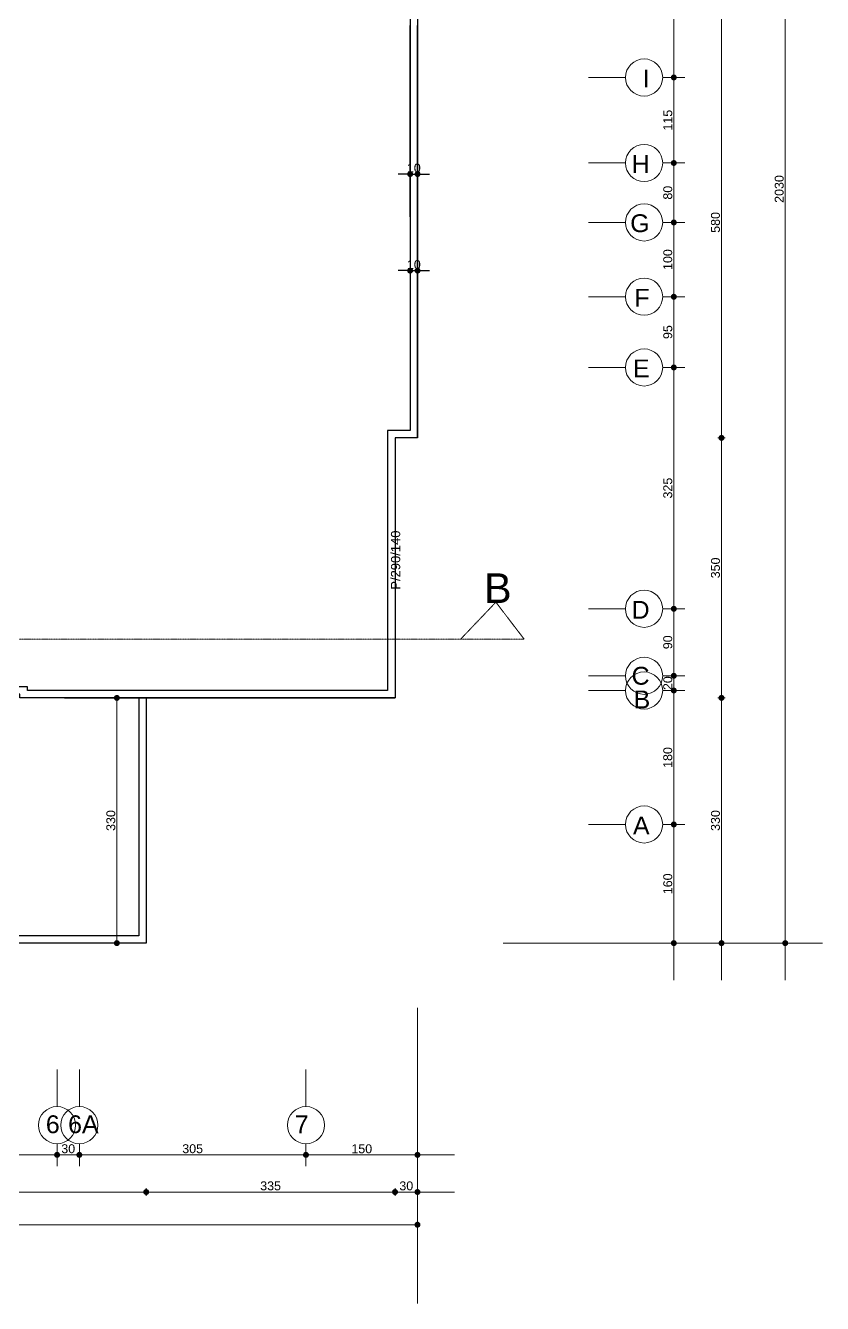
# Model space of a CAD drawing. Header units: millimetres. Extents: x 38129 to 72024, y -56282 to 16512.
# Drawn here: x 61315 to 62387, y -45595 to -43875 of the extents above; entities that cross this region are included whole.
import ezdxf

# ---------------------------------------------------------------- set-up
doc = ezdxf.new("R2010")
doc.units = ezdxf.units.MM
doc.linetypes.add('HIDDEN', pattern=[0.375, 0.25, -0.125])
doc.layers.add('balkon', color=171, linetype='Continuous')
doc.layers.add('tefriş', color=42, linetype='Continuous')
for name, color, linetype, lineweight in [('DIŞÖLÇÜ', 37, 'Continuous', 0), ('DUVAR', 255, 'Continuous', 30), ('pencere+KAPI', 1, 'Continuous', 0), ('ölçü İÇ', 31, 'Continuous', 0)]:
    doc.layers.add(name, color=color, linetype=linetype, lineweight=lineweight)
doc.styles.add('icdisolcu_yazi', font='arial.ttf')
doc.styles.get("Standard").update_dxf_attribs({"font": 'arial.ttf'})
doc.styles.add('style1', font='arial.ttf')
doc.dimstyles.new('İç Ölçü', dxfattribs={"dimtxt": 12, "dimasz": 8, "dimexe": 5, "dimexo": 0, "dimgap": 2, "dimtad": 1, "dimdec": 0, "dimzin": 12, "dimdsep": 46, "dimtxsty": 'icdisolcu_yazi', "dimblk": 'DOT', "dimcen": 8, "dimdle": 5, "dimclrd": 256, "dimclre": 256, "dimclrt": 7, "dimadec": 0, "dimazin": 3, "dimtfac": 1, "dimtdec": 0, "dimtix": 1, "dimtmove": 2, "dimatfit": 3, "dimldrblk": 'DOT', "dimfxl": 0, "dimtolj": 1, "dimtzin": 0, "dimlwd": -1, "dimlwe": -1, "dimarcsym": 0})

# ---------------------------------------------------------------- blocks, each defined once
blk = doc.blocks.new('_Dot')
at = {"color": 0, "lineweight": -2}
blk.add_line((-0.5, 0), (-1, 0), dxfattribs=at)
at = {"color": 0, "lineweight": 30, "const_width": 0.5}
blk.add_lwpolyline([(-0.25, 0, 1), (0.25, 0, 1)], format="xyb", close=True, dxfattribs=at)
blk = doc.blocks.new('*D2598')
at = {"layer": 'Defpoints', "color": 0, "transparency": 16777216}
for p in [(62187.3, -44950.7), (62187.3, -44950.7), (62187.3, -45110.4)]:
    blk.add_point(p, dxfattribs=at)
at = {"layer": 'DIŞÖLÇÜ', "transparency": 16777216}
for p, q in [((62187.3, -44950.7), (62192.3, -44950.7)), ((62187.3, -45110.4), (62192.3, -45110.4))]:
    blk.add_line(p, q, dxfattribs=at)
at = {"layer": 'DIŞÖLÇÜ', "linetype": 'Continuous', "transparency": 16777216}
blk.add_line((62187.3, -45102.4), (62187.3, -44958.7), dxfattribs=at)
at = {"layer": 'DIŞÖLÇÜ', "transparency": 16777216, "xscale": 8, "yscale": 8, "zscale": 8}
for p, rotation in [((62187.3, -44950.7), 90), ((62187.3, -45110.4), 270)]:
    blk.add_blockref('_Dot', p, dxfattribs=dict(at, rotation=rotation))
at = {"layer": 'DIŞÖLÇÜ', "color": 7, "transparency": 16777216, "insert": (62179.2, -45030.6), "char_height": 12, "attachment_point": 5, "rotation": 90, "style": 'icdisolcu_yazi'}
blk.add_mtext('\\A1;160', dxfattribs=at)
blk = doc.blocks.new('*D2599')
at = {"layer": 'Defpoints', "color": 0, "transparency": 16777216}
for p in [(62187.3, -44770.4), (62187.3, -44770.4), (62187.3, -44950.7)]:
    blk.add_point(p, dxfattribs=at)
at = {"layer": 'DIŞÖLÇÜ', "transparency": 16777216}
for p, q in [((62187.3, -44770.4), (62192.3, -44770.4)), ((62187.3, -44950.7), (62192.3, -44950.7))]:
    blk.add_line(p, q, dxfattribs=at)
at = {"layer": 'DIŞÖLÇÜ', "linetype": 'Continuous', "transparency": 16777216}
blk.add_line((62187.3, -44942.7), (62187.3, -44778.4), dxfattribs=at)
at = {"layer": 'DIŞÖLÇÜ', "transparency": 16777216, "xscale": 8, "yscale": 8, "zscale": 8}
for p, rotation in [((62187.3, -44770.4), 90), ((62187.3, -44950.7), 270)]:
    blk.add_blockref('_Dot', p, dxfattribs=dict(at, rotation=rotation))
at = {"layer": 'DIŞÖLÇÜ', "color": 7, "transparency": 16777216, "insert": (62179.2, -44860.6), "char_height": 12, "attachment_point": 5, "rotation": 90, "style": 'icdisolcu_yazi'}
blk.add_mtext('\\A1;180', dxfattribs=at)
blk = doc.blocks.new('*D2600')
at = {"layer": 'Defpoints', "color": 0, "transparency": 16777216}
for p in [(62187.3, -44660.4), (62187.3, -44660.4), (62187.3, -44750.6)]:
    blk.add_point(p, dxfattribs=at)
at = {"layer": 'DIŞÖLÇÜ', "transparency": 16777216}
for p, q in [((62187.3, -44660.4), (62192.3, -44660.4)), ((62187.3, -44750.6), (62192.3, -44750.6))]:
    blk.add_line(p, q, dxfattribs=at)
at = {"layer": 'DIŞÖLÇÜ', "linetype": 'Continuous', "transparency": 16777216}
blk.add_line((62187.3, -44742.6), (62187.3, -44668.4), dxfattribs=at)
at = {"layer": 'DIŞÖLÇÜ', "transparency": 16777216, "xscale": 8, "yscale": 8, "zscale": 8}
for p, rotation in [((62187.3, -44660.4), 90), ((62187.3, -44750.6), 270)]:
    blk.add_blockref('_Dot', p, dxfattribs=dict(at, rotation=rotation))
at = {"layer": 'DIŞÖLÇÜ', "color": 7, "transparency": 16777216, "insert": (62179.2, -44705.5), "char_height": 12, "attachment_point": 5, "rotation": 90, "style": 'icdisolcu_yazi'}
blk.add_mtext('\\A1;90', dxfattribs=at)
blk = doc.blocks.new('*D2601')
at = {"layer": 'Defpoints', "color": 0, "transparency": 16777216}
for p in [(62187.3, -44335.6), (62187.3, -44335.6), (62187.3, -44660.4)]:
    blk.add_point(p, dxfattribs=at)
at = {"layer": 'DIŞÖLÇÜ', "transparency": 16777216}
for p, q in [((62187.3, -44335.6), (62192.3, -44335.6)), ((62187.3, -44660.4), (62192.3, -44660.4))]:
    blk.add_line(p, q, dxfattribs=at)
at = {"layer": 'DIŞÖLÇÜ', "linetype": 'Continuous', "transparency": 16777216}
blk.add_line((62187.3, -44652.4), (62187.3, -44343.6), dxfattribs=at)
at = {"layer": 'DIŞÖLÇÜ', "transparency": 16777216, "xscale": 8, "yscale": 8, "zscale": 8}
for p, rotation in [((62187.3, -44335.6), 90), ((62187.3, -44660.4), 270)]:
    blk.add_blockref('_Dot', p, dxfattribs=dict(at, rotation=rotation))
at = {"layer": 'DIŞÖLÇÜ', "color": 7, "transparency": 16777216, "insert": (62179.2, -44498), "char_height": 12, "attachment_point": 5, "rotation": 90, "style": 'icdisolcu_yazi'}
blk.add_mtext('\\A1;325', dxfattribs=at)
blk = doc.blocks.new('*D2602')
at = {"layer": 'Defpoints', "color": 0, "transparency": 16777216}
for p in [(62187.3, -44240.4), (62187.3, -44240.4), (62187.3, -44335.6)]:
    blk.add_point(p, dxfattribs=at)
at = {"layer": 'DIŞÖLÇÜ', "transparency": 16777216}
for p, q in [((62187.3, -44240.4), (62192.3, -44240.4)), ((62187.3, -44335.6), (62192.3, -44335.6))]:
    blk.add_line(p, q, dxfattribs=at)
at = {"layer": 'DIŞÖLÇÜ', "linetype": 'Continuous', "transparency": 16777216}
blk.add_line((62187.3, -44327.6), (62187.3, -44248.4), dxfattribs=at)
at = {"layer": 'DIŞÖLÇÜ', "transparency": 16777216, "xscale": 8, "yscale": 8, "zscale": 8}
for p, rotation in [((62187.3, -44240.4), 90), ((62187.3, -44335.6), 270)]:
    blk.add_blockref('_Dot', p, dxfattribs=dict(at, rotation=rotation))
at = {"layer": 'DIŞÖLÇÜ', "color": 7, "transparency": 16777216, "insert": (62179.2, -44288), "char_height": 12, "attachment_point": 5, "rotation": 90, "style": 'icdisolcu_yazi'}
blk.add_mtext('\\A1;95', dxfattribs=at)
blk = doc.blocks.new('*D2603')
at = {"layer": 'Defpoints', "color": 0, "transparency": 16777216}
for p in [(62187.3, -44140.4), (62187.3, -44140.4), (62187.3, -44240.4)]:
    blk.add_point(p, dxfattribs=at)
at = {"layer": 'DIŞÖLÇÜ', "transparency": 16777216}
for p, q in [((62187.3, -44140.4), (62192.3, -44140.4)), ((62187.3, -44240.4), (62192.3, -44240.4))]:
    blk.add_line(p, q, dxfattribs=at)
at = {"layer": 'DIŞÖLÇÜ', "linetype": 'Continuous', "transparency": 16777216}
blk.add_line((62187.3, -44232.4), (62187.3, -44148.4), dxfattribs=at)
at = {"layer": 'DIŞÖLÇÜ', "transparency": 16777216, "xscale": 8, "yscale": 8, "zscale": 8}
for p, rotation in [((62187.3, -44140.4), 90), ((62187.3, -44240.4), 270)]:
    blk.add_blockref('_Dot', p, dxfattribs=dict(at, rotation=rotation))
at = {"layer": 'DIŞÖLÇÜ', "color": 7, "transparency": 16777216, "insert": (62179.2, -44190.4), "char_height": 12, "attachment_point": 5, "rotation": 90, "style": 'icdisolcu_yazi'}
blk.add_mtext('\\A1;100', dxfattribs=at)
blk = doc.blocks.new('*D2604')
at = {"layer": 'Defpoints', "color": 0, "transparency": 16777216}
for p in [(62187.3, -44060.4), (62187.3, -44060.4), (62187.3, -44140.4)]:
    blk.add_point(p, dxfattribs=at)
at = {"layer": 'DIŞÖLÇÜ', "transparency": 16777216}
for p, q in [((62187.3, -44060.4), (62192.3, -44060.4)), ((62187.3, -44140.4), (62192.3, -44140.4))]:
    blk.add_line(p, q, dxfattribs=at)
at = {"layer": 'DIŞÖLÇÜ', "linetype": 'Continuous', "transparency": 16777216}
blk.add_line((62187.3, -44132.4), (62187.3, -44068.4), dxfattribs=at)
at = {"layer": 'DIŞÖLÇÜ', "transparency": 16777216, "xscale": 8, "yscale": 8, "zscale": 8}
for p, rotation in [((62187.3, -44060.4), 90), ((62187.3, -44140.4), 270)]:
    blk.add_blockref('_Dot', p, dxfattribs=dict(at, rotation=rotation))
at = {"layer": 'DIŞÖLÇÜ', "color": 7, "transparency": 16777216, "insert": (62179.2, -44100.4), "char_height": 12, "attachment_point": 5, "rotation": 90, "style": 'icdisolcu_yazi'}
blk.add_mtext('\\A1;80', dxfattribs=at)
blk = doc.blocks.new('*D2605')
at = {"layer": 'Defpoints', "color": 0, "transparency": 16777216}
for p in [(62187.3, -43945.3), (62187.3, -43945.3), (62187.3, -44060.4)]:
    blk.add_point(p, dxfattribs=at)
at = {"layer": 'DIŞÖLÇÜ', "transparency": 16777216}
for p, q in [((62187.3, -43945.3), (62192.3, -43945.3)), ((62187.3, -44060.4), (62192.3, -44060.4))]:
    blk.add_line(p, q, dxfattribs=at)
at = {"layer": 'DIŞÖLÇÜ', "linetype": 'Continuous', "transparency": 16777216}
blk.add_line((62187.3, -44052.4), (62187.3, -43953.3), dxfattribs=at)
at = {"layer": 'DIŞÖLÇÜ', "transparency": 16777216, "xscale": 8, "yscale": 8, "zscale": 8}
for p, rotation in [((62187.3, -43945.3), 90), ((62187.3, -44060.4), 270)]:
    blk.add_blockref('_Dot', p, dxfattribs=dict(at, rotation=rotation))
at = {"layer": 'DIŞÖLÇÜ', "color": 7, "transparency": 16777216, "insert": (62179.2, -44002.8), "char_height": 12, "attachment_point": 5, "rotation": 90, "style": 'icdisolcu_yazi'}
blk.add_mtext('\\A1;115', dxfattribs=at)
blk = doc.blocks.new('*D2606')
at = {"layer": 'Defpoints', "color": 0, "transparency": 16777216}
for p in [(62187.3, -43620.4), (62187.3, -43620.4), (62187.3, -43945.3)]:
    blk.add_point(p, dxfattribs=at)
at = {"layer": 'DIŞÖLÇÜ', "transparency": 16777216}
for p, q in [((62187.3, -43620.4), (62192.3, -43620.4)), ((62187.3, -43945.3), (62192.3, -43945.3))]:
    blk.add_line(p, q, dxfattribs=at)
at = {"layer": 'DIŞÖLÇÜ', "linetype": 'Continuous', "transparency": 16777216}
blk.add_line((62187.3, -43937.3), (62187.3, -43628.4), dxfattribs=at)
at = {"layer": 'DIŞÖLÇÜ', "transparency": 16777216, "xscale": 8, "yscale": 8, "zscale": 8}
for p, rotation in [((62187.3, -43620.4), 90), ((62187.3, -43945.3), 270)]:
    blk.add_blockref('_Dot', p, dxfattribs=dict(at, rotation=rotation))
at = {"layer": 'DIŞÖLÇÜ', "color": 7, "transparency": 16777216, "insert": (62179.2, -43782.8), "char_height": 12, "attachment_point": 5, "rotation": 90, "style": 'icdisolcu_yazi'}
blk.add_mtext('\\A1;325', dxfattribs=at)
blk = doc.blocks.new('*D2611')
at = {"layer": 'Defpoints', "color": 0, "transparency": 16777216}
for p in [(62187.3, -44750.6), (62187.3, -44770.4), (62187.3, -44770.4)]:
    blk.add_point(p, dxfattribs=at)
at = {"layer": 'DIŞÖLÇÜ', "linetype": 'Continuous', "transparency": 16777216}
for p, q in [((62187.3, -44742.6), (62187.3, -44734.6)), ((62187.3, -44750.6), (62187.3, -44770.4)), ((62187.3, -44778.4), (62187.3, -44786.4))]:
    blk.add_line(p, q, dxfattribs=at)
at = {"layer": 'DIŞÖLÇÜ', "transparency": 16777216}
for p, q in [((62187.3, -44750.6), (62192.3, -44750.6)), ((62187.3, -44770.4), (62192.3, -44770.4))]:
    blk.add_line(p, q, dxfattribs=at)
at = {"layer": 'DIŞÖLÇÜ', "transparency": 16777216, "xscale": 8, "yscale": 8, "zscale": 8}
for p, rotation in [((62187.3, -44750.6), 270), ((62187.3, -44770.4), 90)]:
    blk.add_blockref('_Dot', p, dxfattribs=dict(at, rotation=rotation))
at = {"layer": 'DIŞÖLÇÜ', "color": 7, "transparency": 16777216, "insert": (62179.2, -44760.5), "char_height": 12, "attachment_point": 5, "rotation": 90, "style": 'icdisolcu_yazi'}
blk.add_mtext('\\A1;20', dxfattribs=at)
blk = doc.blocks.new('*D2618')
at = {"layer": 'Defpoints', "color": 0, "transparency": 16777216}
for p in [(60972.4, -45395.4), (61357.2, -45395.4), (61357.2, -45395.4)]:
    blk.add_point(p, dxfattribs=at)
at = {"layer": 'DIŞÖLÇÜ', "transparency": 16777216}
for p, q in [((60972.4, -45395.4), (60972.4, -45390.4)), ((61357.2, -45395.4), (61357.2, -45390.4))]:
    blk.add_line(p, q, dxfattribs=at)
at = {"layer": 'DIŞÖLÇÜ', "linetype": 'Continuous', "transparency": 16777216}
blk.add_line((60980.4, -45395.4), (61349.2, -45395.4), dxfattribs=at)
at = {"layer": 'DIŞÖLÇÜ', "transparency": 16777216, "xscale": 8, "yscale": 8, "zscale": 8, "rotation": 180}
blk.add_blockref('_Dot', (60972.4, -45395.4), dxfattribs=at)
at = {"layer": 'DIŞÖLÇÜ', "transparency": 16777216, "xscale": 8, "yscale": 8, "zscale": 8}
blk.add_blockref('_Dot', (61357.2, -45395.4), dxfattribs=at)
at = {"layer": 'DIŞÖLÇÜ', "color": 7, "transparency": 16777216, "insert": (61164.8, -45387.2), "char_height": 12, "attachment_point": 5, "style": 'icdisolcu_yazi'}
blk.add_mtext('\\A1;385', dxfattribs=at)
blk = doc.blocks.new('*D2619')
at = {"layer": 'Defpoints', "color": 0, "transparency": 16777216}
for p in [(61387.2, -45395.4), (61692.2, -45395.4), (61692.2, -45395.4)]:
    blk.add_point(p, dxfattribs=at)
at = {"layer": 'DIŞÖLÇÜ', "transparency": 16777216}
for p, q in [((61387.2, -45395.4), (61387.2, -45390.4)), ((61692.2, -45395.4), (61692.2, -45390.4))]:
    blk.add_line(p, q, dxfattribs=at)
at = {"layer": 'DIŞÖLÇÜ', "linetype": 'Continuous', "transparency": 16777216}
blk.add_line((61395.2, -45395.4), (61684.2, -45395.4), dxfattribs=at)
at = {"layer": 'DIŞÖLÇÜ', "transparency": 16777216, "xscale": 8, "yscale": 8, "zscale": 8, "rotation": 180}
blk.add_blockref('_Dot', (61387.2, -45395.4), dxfattribs=at)
at = {"layer": 'DIŞÖLÇÜ', "transparency": 16777216, "xscale": 8, "yscale": 8, "zscale": 8}
blk.add_blockref('_Dot', (61692.2, -45395.4), dxfattribs=at)
at = {"layer": 'DIŞÖLÇÜ', "color": 7, "transparency": 16777216, "insert": (61539.7, -45387.2), "char_height": 12, "attachment_point": 5, "style": 'icdisolcu_yazi'}
blk.add_mtext('\\A1;305', dxfattribs=at)
blk = doc.blocks.new('*D2620')
at = {"layer": 'Defpoints', "color": 0, "transparency": 16777216}
for p in [(61692.2, -45395.4), (61842.3, -45395.4), (61842.3, -45395.4)]:
    blk.add_point(p, dxfattribs=at)
at = {"layer": 'DIŞÖLÇÜ', "transparency": 16777216}
for p, q in [((61692.2, -45395.4), (61692.2, -45390.4)), ((61842.3, -45395.4), (61842.3, -45390.4))]:
    blk.add_line(p, q, dxfattribs=at)
at = {"layer": 'DIŞÖLÇÜ', "linetype": 'Continuous', "transparency": 16777216}
blk.add_line((61700.2, -45395.4), (61834.3, -45395.4), dxfattribs=at)
at = {"layer": 'DIŞÖLÇÜ', "transparency": 16777216, "xscale": 8, "yscale": 8, "zscale": 8, "rotation": 180}
blk.add_blockref('_Dot', (61692.2, -45395.4), dxfattribs=at)
at = {"layer": 'DIŞÖLÇÜ', "transparency": 16777216, "xscale": 8, "yscale": 8, "zscale": 8}
blk.add_blockref('_Dot', (61842.3, -45395.4), dxfattribs=at)
at = {"layer": 'DIŞÖLÇÜ', "color": 7, "transparency": 16777216, "insert": (61767.3, -45387.3), "char_height": 12, "attachment_point": 5, "style": 'icdisolcu_yazi'}
blk.add_mtext('\\A1;150', dxfattribs=at)
blk = doc.blocks.new('*D2621')
at = {"layer": 'Defpoints', "color": 0, "transparency": 16777216}
for p in [(60187.2, -45489.4), (61842.3, -45489.4), (61842.3, -45489.4)]:
    blk.add_point(p, dxfattribs=at)
at = {"layer": 'DIŞÖLÇÜ', "transparency": 16777216}
for p, q in [((60187.2, -45489.4), (60187.2, -45484.4)), ((61842.3, -45489.4), (61842.3, -45484.4))]:
    blk.add_line(p, q, dxfattribs=at)
at = {"layer": 'DIŞÖLÇÜ', "linetype": 'Continuous', "transparency": 16777216}
blk.add_line((60195.2, -45489.4), (61834.3, -45489.4), dxfattribs=at)
at = {"layer": 'DIŞÖLÇÜ', "transparency": 16777216, "xscale": 8, "yscale": 8, "zscale": 8, "rotation": 180}
blk.add_blockref('_Dot', (60187.2, -45489.4), dxfattribs=at)
at = {"layer": 'DIŞÖLÇÜ', "transparency": 16777216, "xscale": 8, "yscale": 8, "zscale": 8}
blk.add_blockref('_Dot', (61842.3, -45489.4), dxfattribs=at)
at = {"layer": 'DIŞÖLÇÜ', "color": 7, "transparency": 16777216, "insert": (61014.7, -45481.3), "char_height": 12, "attachment_point": 5, "style": 'icdisolcu_yazi'}
blk.add_mtext('\\A1;1655', dxfattribs=at)
blk = doc.blocks.new('*D2623')
at = {"layer": 'Defpoints', "color": 0, "transparency": 16777216}
for p in [(62337.3, -43080.4), (62337.3, -43080.4), (62337.3, -45110.4)]:
    blk.add_point(p, dxfattribs=at)
at = {"layer": 'DIŞÖLÇÜ', "transparency": 16777216}
for p, q in [((62337.3, -43080.4), (62342.3, -43080.4)), ((62337.3, -45110.4), (62342.3, -45110.4))]:
    blk.add_line(p, q, dxfattribs=at)
at = {"layer": 'DIŞÖLÇÜ', "linetype": 'Continuous', "transparency": 16777216}
blk.add_line((62337.3, -45102.4), (62337.3, -43088.4), dxfattribs=at)
at = {"layer": 'DIŞÖLÇÜ', "transparency": 16777216, "xscale": 8, "yscale": 8, "zscale": 8}
for p, rotation in [((62337.3, -43080.4), 90), ((62337.3, -45110.4), 270)]:
    blk.add_blockref('_Dot', p, dxfattribs=dict(at, rotation=rotation))
at = {"layer": 'DIŞÖLÇÜ', "color": 7, "transparency": 16777216, "insert": (62329.2, -44095.4), "char_height": 12, "attachment_point": 5, "rotation": 90, "style": 'icdisolcu_yazi'}
blk.add_mtext('\\A1;2030', dxfattribs=at)
blk = doc.blocks.new('*D2632')
at = {"layer": 'Defpoints', "color": 0, "transparency": 16777216}
for p in [(61437.7, -44780.4), (61437.7, -45110.4), (61437.7, -45110.4)]:
    blk.add_point(p, dxfattribs=at)
at = {"layer": 'ölçü İÇ', "transparency": 16777216}
for p, q in [((61437.7, -44780.4), (61432.7, -44780.4)), ((61437.7, -45110.4), (61442.7, -45110.4))]:
    blk.add_line(p, q, dxfattribs=at)
at = {"layer": 'ölçü İÇ', "linetype": 'Continuous', "transparency": 16777216}
blk.add_line((61437.7, -44788.4), (61437.7, -45102.4), dxfattribs=at)
at = {"layer": 'ölçü İÇ', "transparency": 16777216, "xscale": 8, "yscale": 8, "zscale": 8}
for p, rotation in [((61437.7, -44780.4), 90), ((61437.7, -45110.4), 270)]:
    blk.add_blockref('_Dot', p, dxfattribs=dict(at, rotation=rotation))
at = {"layer": 'ölçü İÇ', "color": 7, "transparency": 16777216, "insert": (61429.6, -44945.4), "char_height": 12, "attachment_point": 5, "rotation": 90, "style": 'icdisolcu_yazi'}
blk.add_mtext('\\A1;330', dxfattribs=at)
blk = doc.blocks.new('*D2641')
at = {"layer": 'Defpoints', "color": 0, "transparency": 16777216}
for p in [(61357.2, -45395.4), (61387.2, -45395.4), (61387.2, -45395.4)]:
    blk.add_point(p, dxfattribs=at)
at = {"layer": 'DIŞÖLÇÜ', "transparency": 16777216}
for p, q in [((61357.2, -45395.4), (61357.2, -45390.4)), ((61387.2, -45395.4), (61387.2, -45390.4))]:
    blk.add_line(p, q, dxfattribs=at)
at = {"layer": 'DIŞÖLÇÜ', "linetype": 'Continuous', "transparency": 16777216}
blk.add_line((61365.2, -45395.4), (61379.2, -45395.4), dxfattribs=at)
at = {"layer": 'DIŞÖLÇÜ', "transparency": 16777216, "xscale": 8, "yscale": 8, "zscale": 8, "rotation": 180}
blk.add_blockref('_Dot', (61357.2, -45395.4), dxfattribs=at)
at = {"layer": 'DIŞÖLÇÜ', "transparency": 16777216, "xscale": 8, "yscale": 8, "zscale": 8}
blk.add_blockref('_Dot', (61387.2, -45395.4), dxfattribs=at)
at = {"layer": 'DIŞÖLÇÜ', "color": 7, "transparency": 16777216, "insert": (61372.2, -45387.2), "char_height": 12, "attachment_point": 5, "style": 'icdisolcu_yazi'}
blk.add_mtext('\\A1;30', dxfattribs=at)
blk = doc.blocks.new('*D2642')
at = {"layer": 'Defpoints', "color": 0, "transparency": 16777216}
for p in [(61832.4, -44197), (61842.4, -44196), (61842.4, -44205.3)]:
    blk.add_point(p, dxfattribs=at)
at = {"layer": 'tefriş', "transparency": 16777216}
for p, q in [((61832.4, -44200.3), (61832.4, -44210.3)), ((61842.4, -44200.3), (61842.4, -44210.3))]:
    blk.add_line(p, q, dxfattribs=at)
at = {"layer": 'tefriş', "linetype": 'Continuous', "transparency": 16777216}
for p, q in [((61824.4, -44205.3), (61816.4, -44205.3)), ((61832.4, -44205.3), (61842.4, -44205.3)), ((61850.4, -44205.3), (61858.4, -44205.3))]:
    blk.add_line(p, q, dxfattribs=at)
at = {"layer": 'tefriş', "transparency": 16777216, "xscale": 8, "yscale": 8, "zscale": 8}
blk.add_blockref('_Dot', (61832.4, -44205.3), dxfattribs=at)
at = {"layer": 'tefriş', "transparency": 16777216, "xscale": 8, "yscale": 8, "zscale": 8, "rotation": 180}
blk.add_blockref('_Dot', (61842.4, -44205.3), dxfattribs=at)
at = {"layer": 'tefriş', "color": 7, "transparency": 16777216, "insert": (61837.4, -44197.2), "char_height": 12, "attachment_point": 5, "style": 'icdisolcu_yazi'}
blk.add_mtext('\\A1;10', dxfattribs=at)
blk = doc.blocks.new('*D2643')
at = {"layer": 'Defpoints', "color": 0, "transparency": 16777216}
for p in [(61842.4, -44075.3), (61832.4, -44082.5), (61842.4, -44082.5)]:
    blk.add_point(p, dxfattribs=at)
at = {"layer": 'tefriş', "linetype": 'Continuous', "transparency": 16777216}
for p, q in [((61824.4, -44075.3), (61816.4, -44075.3)), ((61832.4, -44075.3), (61842.4, -44075.3)), ((61850.4, -44075.3), (61858.4, -44075.3))]:
    blk.add_line(p, q, dxfattribs=at)
at = {"layer": 'tefriş', "transparency": 16777216}
for p, q in [((61832.4, -44080.3), (61832.4, -44070.3)), ((61842.4, -44080.3), (61842.4, -44070.3))]:
    blk.add_line(p, q, dxfattribs=at)
at = {"layer": 'tefriş', "transparency": 16777216, "xscale": 8, "yscale": 8, "zscale": 8}
blk.add_blockref('_Dot', (61832.4, -44075.3), dxfattribs=at)
at = {"layer": 'tefriş', "transparency": 16777216, "xscale": 8, "yscale": 8, "zscale": 8, "rotation": 180}
blk.add_blockref('_Dot', (61842.4, -44075.3), dxfattribs=at)
at = {"layer": 'tefriş', "color": 7, "transparency": 16777216, "insert": (61837.4, -44067.2), "char_height": 12, "attachment_point": 5, "style": 'icdisolcu_yazi'}
blk.add_mtext('\\A1;10', dxfattribs=at)
blk = doc.blocks.new('*D2656')
at = {"layer": 'Defpoints', "color": 0, "transparency": 16777216}
for p in [(61691.2, -43850.4), (61691.2, -44430.4), (62251.5, -44430.4)]:
    blk.add_point(p, dxfattribs=at)
at = {"layer": 'DIŞÖLÇÜ', "transparency": 16777216}
for p, q in [((62246.5, -43850.4), (62256.5, -43850.4)), ((62246.5, -44430.4), (62256.5, -44430.4))]:
    blk.add_line(p, q, dxfattribs=at)
at = {"layer": 'DIŞÖLÇÜ', "linetype": 'Continuous', "transparency": 16777216}
blk.add_line((62251.5, -43858.4), (62251.5, -44422.4), dxfattribs=at)
at = {"layer": 'DIŞÖLÇÜ', "transparency": 16777216, "xscale": 8, "yscale": 8, "zscale": 8}
for p, rotation in [((62251.5, -43850.4), 90), ((62251.5, -44430.4), 270)]:
    blk.add_blockref('_Dot', p, dxfattribs=dict(at, rotation=rotation))
at = {"layer": 'DIŞÖLÇÜ', "color": 7, "transparency": 16777216, "insert": (62243.4, -44140.4), "char_height": 12, "attachment_point": 5, "rotation": 90, "style": 'icdisolcu_yazi'}
blk.add_mtext('\\A1;580', dxfattribs=at)
blk = doc.blocks.new('*D2657')
at = {"layer": 'Defpoints', "color": 0, "transparency": 16777216}
for p in [(61691.2, -44430.4), (61661, -44780.4), (62251.5, -44780.4)]:
    blk.add_point(p, dxfattribs=at)
at = {"layer": 'DIŞÖLÇÜ', "transparency": 16777216}
for p, q in [((62246.5, -44430.4), (62256.5, -44430.4)), ((62246.5, -44780.4), (62256.5, -44780.4))]:
    blk.add_line(p, q, dxfattribs=at)
at = {"layer": 'DIŞÖLÇÜ', "linetype": 'Continuous', "transparency": 16777216}
blk.add_line((62251.5, -44438.4), (62251.5, -44772.4), dxfattribs=at)
at = {"layer": 'DIŞÖLÇÜ', "transparency": 16777216, "xscale": 8, "yscale": 8, "zscale": 8}
for p, rotation in [((62251.5, -44430.4), 90), ((62251.5, -44780.4), 270)]:
    blk.add_blockref('_Dot', p, dxfattribs=dict(at, rotation=rotation))
at = {"layer": 'DIŞÖLÇÜ', "color": 7, "transparency": 16777216, "insert": (62243.4, -44605.4), "char_height": 12, "attachment_point": 5, "rotation": 90, "style": 'icdisolcu_yazi'}
blk.add_mtext('\\A1;350', dxfattribs=at)
blk = doc.blocks.new('*D2658')
at = {"layer": 'Defpoints', "color": 0, "transparency": 16777216}
for p in [(61661, -44780.4), (61326.1, -45110.4), (62251.5, -45110.4)]:
    blk.add_point(p, dxfattribs=at)
at = {"layer": 'DIŞÖLÇÜ', "transparency": 16777216}
for p, q in [((62246.5, -44780.4), (62256.5, -44780.4)), ((62246.5, -45110.4), (62256.5, -45110.4))]:
    blk.add_line(p, q, dxfattribs=at)
at = {"layer": 'DIŞÖLÇÜ', "linetype": 'Continuous', "transparency": 16777216}
blk.add_line((62251.5, -44788.4), (62251.5, -45102.4), dxfattribs=at)
at = {"layer": 'DIŞÖLÇÜ', "transparency": 16777216, "xscale": 8, "yscale": 8, "zscale": 8}
for p, rotation in [((62251.5, -44780.4), 90), ((62251.5, -45110.4), 270)]:
    blk.add_blockref('_Dot', p, dxfattribs=dict(at, rotation=rotation))
at = {"layer": 'DIŞÖLÇÜ', "color": 7, "transparency": 16777216, "insert": (62243.4, -44945.4), "char_height": 12, "attachment_point": 5, "rotation": 90, "style": 'icdisolcu_yazi'}
blk.add_mtext('\\A1;330', dxfattribs=at)
blk = doc.blocks.new('*D2670')
at = {"layer": 'Defpoints', "color": 0, "transparency": 16777216}
for p in [(60806.9, -45110.4), (61477.2, -45110.4), (61477.2, -45445.4)]:
    blk.add_point(p, dxfattribs=at)
at = {"layer": 'DIŞÖLÇÜ', "transparency": 16777216}
for p, q in [((60806.9, -45440.4), (60806.9, -45450.4)), ((61477.2, -45440.4), (61477.2, -45450.4))]:
    blk.add_line(p, q, dxfattribs=at)
at = {"layer": 'DIŞÖLÇÜ', "linetype": 'Continuous', "transparency": 16777216}
blk.add_line((60814.9, -45445.4), (61469.2, -45445.4), dxfattribs=at)
at = {"layer": 'DIŞÖLÇÜ', "transparency": 16777216, "xscale": 8, "yscale": 8, "zscale": 8, "rotation": 180}
blk.add_blockref('_Dot', (60806.9, -45445.4), dxfattribs=at)
at = {"layer": 'DIŞÖLÇÜ', "transparency": 16777216, "xscale": 8, "yscale": 8, "zscale": 8}
blk.add_blockref('_Dot', (61477.2, -45445.4), dxfattribs=at)
at = {"layer": 'DIŞÖLÇÜ', "color": 7, "transparency": 16777216, "insert": (61142.1, -45437.3), "char_height": 12, "attachment_point": 5, "style": 'icdisolcu_yazi'}
blk.add_mtext('\\A1;670', dxfattribs=at)
blk = doc.blocks.new('*D2671')
at = {"layer": 'Defpoints', "color": 0, "transparency": 16777216}
for p in [(61812.1, -44780.4), (61477.2, -45110.4), (61812.1, -45445.4)]:
    blk.add_point(p, dxfattribs=at)
at = {"layer": 'DIŞÖLÇÜ', "transparency": 16777216}
for p, q in [((61477.2, -45440.4), (61477.2, -45450.4)), ((61812.1, -45440.4), (61812.1, -45450.4))]:
    blk.add_line(p, q, dxfattribs=at)
at = {"layer": 'DIŞÖLÇÜ', "linetype": 'Continuous', "transparency": 16777216}
blk.add_line((61485.2, -45445.4), (61804.1, -45445.4), dxfattribs=at)
at = {"layer": 'DIŞÖLÇÜ', "transparency": 16777216, "xscale": 8, "yscale": 8, "zscale": 8, "rotation": 180}
blk.add_blockref('_Dot', (61477.2, -45445.4), dxfattribs=at)
at = {"layer": 'DIŞÖLÇÜ', "transparency": 16777216, "xscale": 8, "yscale": 8, "zscale": 8}
blk.add_blockref('_Dot', (61812.1, -45445.4), dxfattribs=at)
at = {"layer": 'DIŞÖLÇÜ', "color": 7, "transparency": 16777216, "insert": (61644.6, -45437.2), "char_height": 12, "attachment_point": 5, "style": 'icdisolcu_yazi'}
blk.add_mtext('\\A1;335', dxfattribs=at)
blk = doc.blocks.new('*D2672')
at = {"layer": 'Defpoints', "color": 0, "transparency": 16777216}
for p in [(61842.3, -44430.4), (61812.1, -44780.4), (61842.3, -45445.4)]:
    blk.add_point(p, dxfattribs=at)
at = {"layer": 'DIŞÖLÇÜ', "transparency": 16777216}
for p, q in [((61812.1, -45440.4), (61812.1, -45450.4)), ((61842.3, -45440.4), (61842.3, -45450.4))]:
    blk.add_line(p, q, dxfattribs=at)
at = {"layer": 'DIŞÖLÇÜ', "linetype": 'Continuous', "transparency": 16777216}
blk.add_line((61820.1, -45445.4), (61834.3, -45445.4), dxfattribs=at)
at = {"layer": 'DIŞÖLÇÜ', "transparency": 16777216, "xscale": 8, "yscale": 8, "zscale": 8, "rotation": 180}
blk.add_blockref('_Dot', (61812.1, -45445.4), dxfattribs=at)
at = {"layer": 'DIŞÖLÇÜ', "transparency": 16777216, "xscale": 8, "yscale": 8, "zscale": 8}
blk.add_blockref('_Dot', (61842.3, -45445.4), dxfattribs=at)
at = {"layer": 'DIŞÖLÇÜ', "color": 7, "transparency": 16777216, "insert": (61827.2, -45437.2), "char_height": 12, "attachment_point": 5, "style": 'icdisolcu_yazi'}
blk.add_mtext('\\A1;30', dxfattribs=at)

msp = doc.modelspace()

# ---------------------------------------------------------------- linework, layer by layer
at = {"layer": 'balkon'}
msp.add_line((61842.3, -44405.3), (61842.3, -44147.9), dxfattribs=at)
for points in [[(61477.2, -44780.4), (61477.2, -45110.4), (61021.7, -45110.4), (61021.7, -45110.4), (60806.9, -45110.4), (60806.9, -45049.6), (60327.2, -45049.6), (60327.2, -44999.4), (60257.2, -44999.4), (60257.2, -44759.6), (60187.2, -44759.6), (60187.2, -43521.3), (60277.2, -43521.3), (60277.2, -43281.4), (60357.2, -43281.4), (60357.2, -43206.3), (60767, -43206.3), (60767, -43115.4), (61021.7, -43115.4), (61021.7, -43105.4), (61506.4, -43105.4), (61506.4, -43493.7)], [(61467.2, -45100.4), (61031.7, -45100.4), (61031.7, -45100.4), (60816.9, -45100.4), (60816.9, -45039.6), (60337.2, -45039.6), (60337.2, -44989.4), (60267.2, -44989.4), (60267.2, -44749.6), (60197.2, -44749.6), (60197.2, -43531.3), (60287.2, -43531.3), (60287.2, -43291.4), (60367.2, -43291.4), (60367.2, -43216.3), (60777, -43216.3), (60777, -43125.4), (61031.7, -43125.4), (61031.7, -43115.4), (61496.4, -43115.4), (61496.4, -43493.7)], [(61467.2, -44780.4), (61467.2, -45100.4), (61322.3, -45100.4)]]:
    msp.add_lwpolyline(points, dxfattribs=at)
at = {"layer": 'DIŞÖLÇÜ'}
for p, q in [((62187.3, -43030.4), (62187.3, -45160.4)), ((62251.5, -43030.4), (62251.5, -45160.4)), ((62337.3, -43030.4), (62337.3, -45160.4)), ((62122.3, -43945.3), (62072.3, -43945.3)), ((62202.3, -43945.3), (62172.3, -43945.3)), ((62122.3, -44060.4), (62072.3, -44060.4)), ((62202.3, -44060.4), (62172.3, -44060.4)), ((62122.3, -44140.4), (62072.3, -44140.4)), ((62202.3, -44140.4), (62172.3, -44140.4)), ((62122.3, -44240.4), (62072.3, -44240.4)), ((62202.3, -44240.4), (62172.3, -44240.4)), ((62122.3, -44335.6), (62072.3, -44335.6)), ((62202.3, -44335.6), (62172.3, -44335.6)), ((62122.3, -44660.4), (62072.3, -44660.4)), ((62202.3, -44660.4), (62172.3, -44660.4)), ((62122.3, -44750.6), (62072.3, -44750.6)), ((62202.3, -44750.6), (62172.3, -44750.6)), ((62122.3, -44770.4), (62072.3, -44770.4)), ((62202.3, -44770.4), (62172.3, -44770.4)), ((62122.3, -44950.7), (62072.3, -44950.7)), ((62202.3, -44950.7), (62172.3, -44950.7)), ((62387.3, -45110.4), (61957.5, -45110.4)), ((61842.3, -45595.4), (61842.3, -45197.6)), ((61357.2, -45330.4), (61357.2, -45280.4)), ((61357.2, -45330.4), (61357.2, -45280.4)), ((61387.2, -45330.4), (61387.2, -45280.4)), ((61387.2, -45330.4), (61387.2, -45280.4)), ((61692.2, -45330.4), (61692.2, -45280.4)), ((61692.2, -45330.4), (61692.2, -45280.4)), ((61357.2, -45410.4), (61357.2, -45380.4)), ((61387.2, -45410.4), (61387.2, -45380.4)), ((61692.2, -45410.4), (61692.2, -45380.4)), ((60137.2, -45395.4), (61892.3, -45395.4)), ((60137.2, -45445.4), (61892.3, -45445.4))]:
    msp.add_line(p, q, dxfattribs=at)
for centre in [(62147.3, -43945.3), (62147.3, -44060.4), (62147.3, -44140.4), (62147.3, -44240.4), (62147.3, -44335.6), (62147.3, -44660.4), (62147.3, -44750.6), (62147.3, -44770.4), (62147.3, -44950.7), (61357.2, -45355.4), (61387.2, -45355.4), (61692.2, -45355.4)]:
    msp.add_circle(centre, 25, dxfattribs=at)
at = {"layer": 'DUVAR'}
for p, q in [((61832.3, -44132.9), (61832.3, -43875.5)), ((61842.3, -44132.9), (61842.3, -43875.5)), ((61842.3, -44147.9), (61842.3, -44132.8)), ((61842.3, -44147.9), (61842.3, -44132.9)), ((61842.3, -44132.9), (61842.3, -44147.9)), ((61842.3, -44132.9), (61842.3, -44147.9)), ((61842.3, -44430.4), (61842.3, -44405.4)), ((61842.3, -44430.4), (61842.3, -44405.5)), ((61842.3, -44430.4), (61812.1, -44430.4)), ((61812.1, -44430.4), (61812.1, -44450.4)), ((61812.1, -44740.4), (61812.1, -44780.4)), ((61367.2, -44780.4), (61692.2, -44780.4)), ((61692.2, -44780.4), (61812.1, -44780.4))]:
    msp.add_line(p, q, dxfattribs=at)
for points in [[(61107.2, -43505.4), (61307.3, -43505.4), (61307.3, -43500.4), (61807.1, -43500.4), (61807.1, -43850.4), (61842.3, -43850.4), (61842.3, -44430.4), (61812.1, -44430.4), (61812.1, -44450.4), (61812.1, -44780.4), (61307.3, -44780.4), (61307.3, -44775.4), (61107.2, -44775.4)], [(61107.2, -43515.4), (61317.3, -43515.4), (61317.3, -43510.4), (61797.1, -43510.4), (61797.1, -43860.4), (61832.3, -43860.4), (61832.3, -44420.4), (61802.1, -44420.4), (61802.1, -44450.4), (61802.1, -44770.4), (61317.3, -44770.4), (61317.3, -44765.4), (61107.2, -44765.4)]]:
    msp.add_lwpolyline(points, dxfattribs=at)
at = {"layer": 'pencere+KAPI', "linetype": 'HIDDEN'}
msp.add_line((60007.6, -44701.5), (61986, -44701.5), dxfattribs=at)
msp.add_lwpolyline([(61986, -44701.5), (61947.8, -44651.5), (61900.2, -44701.5)], dxfattribs=at)

# ---------------------------------------------------------------- texts
at = {"layer": 'DIŞÖLÇÜ', "char_height": 24, "width": 425.623, "rotation": 0}
for s, insert, attachment_point in [('I', (62154.7, -43958.6), 9), ('H', (62154.7, -44073.8), 9), ('G', (62154.7, -44153.8), 9), ('F', (62154.7, -44253.8), 9), ('E', (62154.7, -44348.9), 9), ('D', (62154.7, -44673.8), 9), ('C', (62154.7, -44762.9), 9), ('B', (62155.6, -44794.4), 9), ('A', (62154.7, -44964.1), 9), ('6', (61342.1, -45342.2), 1), ('6A', (61372.1, -45342.2), 1), ('7', (61677.2, -45342.2), 1)]:
    msp.add_mtext(s, dxfattribs=dict(at, insert=insert, attachment_point=attachment_point))
at = {"layer": 'pencere+KAPI', "insert": (61806.6, -44555.1), "char_height": 12.5, "width": 27.095, "attachment_point": 3, "rotation": 90, "style": 'style1'}
msp.add_mtext('P/290/140', dxfattribs=at)
at = {"layer": 'pencere+KAPI', "linetype": 'HIDDEN', "insert": (61931.8, -44652.7), "char_height": 40, "width": 1884.499, "attachment_point": 7}
msp.add_mtext('B', dxfattribs=at)

# ---------------------------------------------------------------- dimensions: what is measured, and where the dimension line sits
at = {"layer": 'DIŞÖLÇÜ'}
for base, p1, p2, angle, picture, middle in [((62337.3, -43080.4), (62337.3, -45110.4), (62337.3, -43080.4), 90, '*D2623', (62329.2, -44095.4)), ((62187.3, -43620.4), (62187.3, -43945.3), (62187.3, -43620.4), 90, '*D2606', (62179.2, -43782.8)), ((62251.5, -44430.4), (61691.2, -43850.4), (61691.2, -44430.4), 90, '*D2656', (62243.4, -44140.4)), ((62187.3, -43945.3), (62187.3, -44060.4), (62187.3, -43945.3), 90, '*D2605', (62179.2, -44002.8)), ((62187.3, -44060.4), (62187.3, -44140.4), (62187.3, -44060.4), 90, '*D2604', (62179.2, -44100.4)), ((62187.3, -44140.4), (62187.3, -44240.4), (62187.3, -44140.4), 90, '*D2603', (62179.2, -44190.4)), ((62187.3, -44240.4), (62187.3, -44335.6), (62187.3, -44240.4), 90, '*D2602', (62179.2, -44288)), ((62187.3, -44335.6), (62187.3, -44660.4), (62187.3, -44335.6), 90, '*D2601', (62179.2, -44498)), ((62251.5, -44780.4), (61691.2, -44430.4), (61661, -44780.4), 90, '*D2657', (62243.4, -44605.4)), ((61842.3, -45445.4), (61812.1, -44780.4), (61842.3, -44430.4), 180, '*D2672', (61827.2, -45437.2)), ((62187.3, -44660.4), (62187.3, -44750.6), (62187.3, -44660.4), 90, '*D2600', (62179.2, -44705.5)), ((62187.3, -44770.4), (62187.3, -44750.6), (62187.3, -44770.4), 90, '*D2611', (62179.2, -44760.5)), ((62187.3, -44770.4), (62187.3, -44950.7), (62187.3, -44770.4), 90, '*D2599', (62179.2, -44860.6)), ((62251.5, -45110.4), (61661, -44780.4), (61326.1, -45110.4), 90, '*D2658', (62243.4, -44945.4)), ((61812.1, -45445.4), (61477.2, -45110.4), (61812.1, -44780.4), 180, '*D2671', (61644.6, -45437.2)), ((62187.3, -44950.7), (62187.3, -45110.4), (62187.3, -44950.7), 90, '*D2598', (62179.2, -45030.6)), ((61477.2, -45445.4), (60806.9, -45110.4), (61477.2, -45110.4), 180, '*D2670', (61142.1, -45437.3))]:
    dim = msp.add_linear_dim(base=base, p1=p1, p2=p2, angle=angle, dimstyle='İç Ölçü', dxfattribs=at)
    dim.commit()
    dim.dimension.update_dxf_attribs({"geometry": picture, "text_midpoint": middle})
for base, p1, p2, picture, middle in [((61357.2, -45395.4), (60972.4, -45395.4), (61357.2, -45395.4), '*D2618', (61164.8, -45387.2)), ((61387.2, -45395.4), (61357.2, -45395.4), (61387.2, -45395.4), '*D2641', (61372.2, -45387.2)), ((61692.2, -45395.4), (61387.2, -45395.4), (61692.2, -45395.4), '*D2619', (61539.7, -45387.2)), ((61842.3, -45395.4), (61692.2, -45395.4), (61842.3, -45395.4), '*D2620', (61767.3, -45387.3)), ((61842.3, -45489.4), (60187.2, -45489.4), (61842.3, -45489.4), '*D2621', (61014.7, -45481.3))]:
    dim = msp.add_linear_dim(base=base, p1=p1, p2=p2, dimstyle='İç Ölçü', dxfattribs=at)
    dim.commit()
    dim.dimension.update_dxf_attribs({"geometry": picture, "text_midpoint": middle})
at = {"layer": 'tefriş'}
for base, p1, p2, picture, middle in [((61842.4, -44075.3), (61832.4, -44082.5), (61842.4, -44082.5), '*D2643', (61837.4, -44067.2)), ((61842.4, -44205.3), (61832.4, -44197), (61842.4, -44196), '*D2642', (61837.4, -44197.2))]:
    dim = msp.add_linear_dim(base=base, p1=p1, p2=p2, dimstyle='İç Ölçü', dxfattribs=at)
    dim.commit()
    dim.dimension.update_dxf_attribs({"geometry": picture, "text_midpoint": middle})
at = {"layer": 'ölçü İÇ'}
dim = msp.add_linear_dim(base=(61437.7, -45110.4), p1=(61437.7, -44780.4), p2=(61437.7, -45110.4), angle=270, dimstyle='İç Ölçü', dxfattribs=at)
dim.commit()
dim.dimension.update_dxf_attribs({"geometry": '*D2632', "text_midpoint": (61429.6, -44945.4)})

doc.saveas('drawing.dxf')
